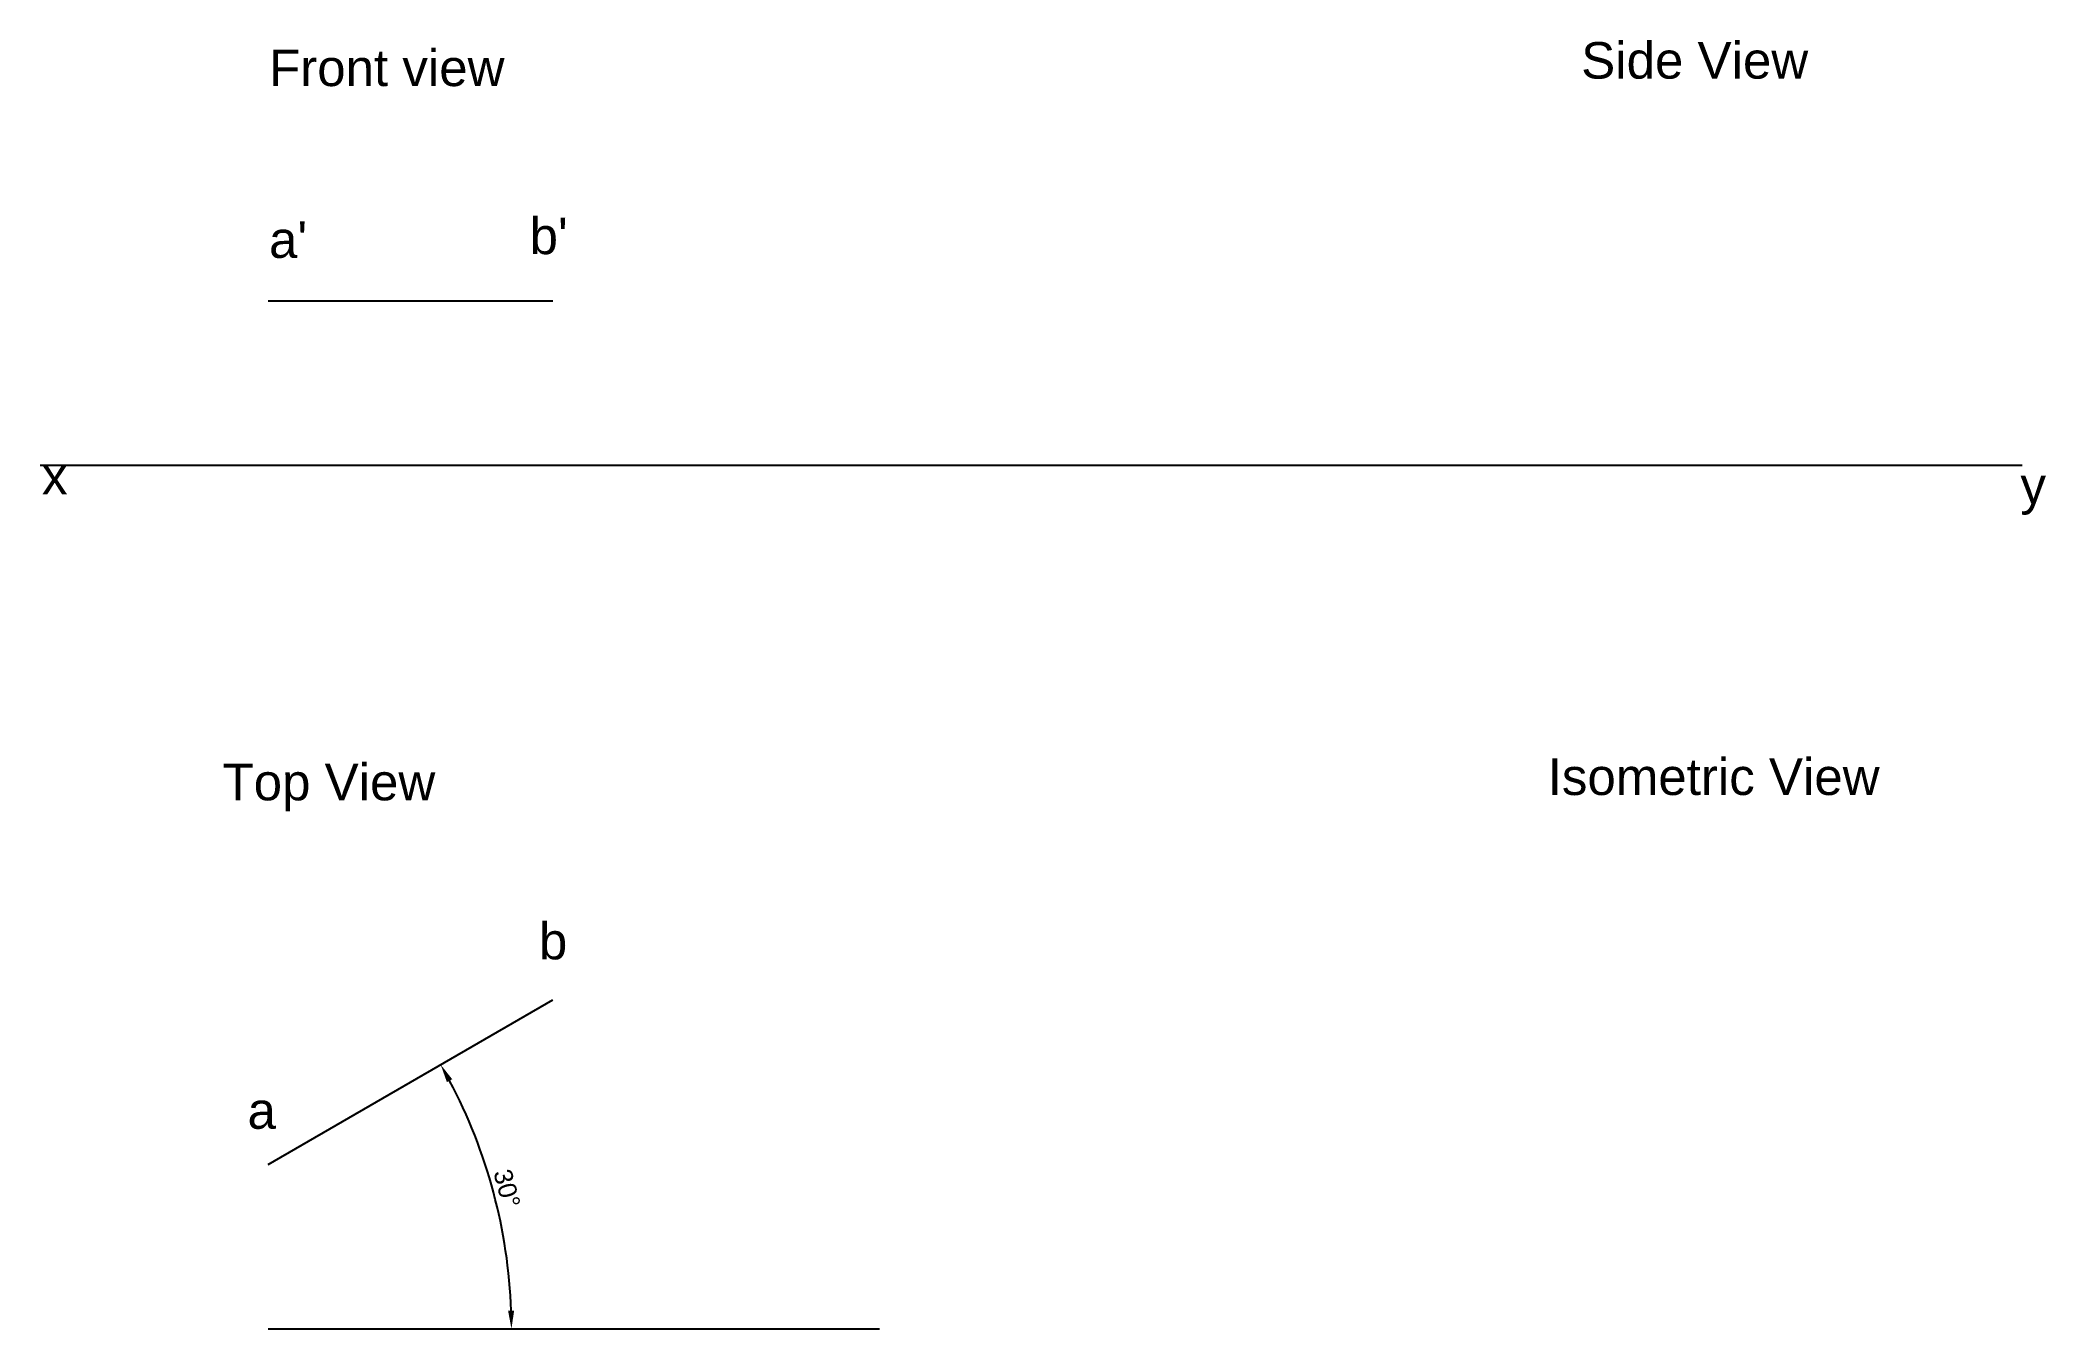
# Paper-space layout 'wk6_Q4b' of a CAD drawing. Header units: millimetres. Extents: x 14 to 289, y 28 to 205.
import ezdxf

# ---------------------------------------------------------------- set-up
doc = ezdxf.new("R2010")
doc.units = ezdxf.units.MM
doc.styles.get("Standard").update_dxf_attribs({"font": 'arial.ttf'})
doc.dimstyles.new('ISO-25', dxfattribs={"dimtxt": 2.5, "dimasz": 2.5, "dimexe": 1.25, "dimexo": 0.625, "dimtad": 1, "dimtxsty": 'Standard', "dimcen": 2.5, "dimadec": 0, "dimazin": 0, "dimtfac": 1, "dimtmove": 0, "dimatfit": 3, "dimfxl": 1, "dimarcsym": 0})

# ---------------------------------------------------------------- blocks, each defined once
blk = doc.blocks.new('*D45')
at = {"color": 0, "lineweight": -2, "transparency": 16777216}
blk.add_arc((6.64, 28.49), 72.27, 1.9821, 28.0179, dxfattribs=at)
at = {"color": 0, "transparency": 16777216}
for points in [[(70.08, 62.24), (70.81, 62.64), (69.23, 64.63)], [(79.28, 31), (78.45, 30.99), (78.91, 28.49)]]:
    blk.add_solid(points, dxfattribs=at)
at = {"layer": 'Defpoints', "color": 0, "transparency": 16777216}
for p in [(84.58, 73.49), (45.61, 50.99), (77.81, 41.04), (45.61, 28.49), (129.27, 28.49)]:
    blk.add_point(p, dxfattribs=at)
at = {"color": 0, "transparency": 16777216, "insert": (78.29, 47.69), "char_height": 2.5, "attachment_point": 5, "rotation": 285}
blk.add_mtext('30°', dxfattribs=at)

psp = doc.layouts.new('wk6_Q4b')

# ---------------------------------------------------------------- linework, layer by layer
for p, q in [((45.613, 169.134), (84.584, 169.134)), ((14.421, 146.634), (285.635, 146.634)), ((45.613, 50.994), (84.584, 73.494)), ((45.613, 28.494), (129.273, 28.494))]:
    psp.add_line(p, q)

# ---------------------------------------------------------------- texts
for s, p in [('Front view', (45.744, 198.484)), ('Side View', (225.28, 199.505)), ("a'", (45.744, 174.988)), ("b'", (81.397, 175.497)), ('x', (14.676, 142.666)), ('y', (285.38, 141.337)), ('Top View', (39.378, 100.789)), ('Isometric View', (220.696, 101.519)), ('b', (82.67, 79.041)), ('a', (42.8, 55.866))]:
    psp.add_text(s, height=5).set_placement(p)

# ---------------------------------------------------------------- dimensions: what is measured, and where the dimension line sits
dim = psp.add_angular_dim_2l(base=(77.814, 41.043), line1=((45.613, 50.994), (84.584, 73.494)), line2=((45.613, 28.494), (129.273, 28.494)), dimstyle='ISO-25')
dim.commit()
dim.dimension.update_dxf_attribs({"geometry": '*D45', "text_midpoint": (78.286, 47.691)})

doc.saveas('drawing.dxf')
